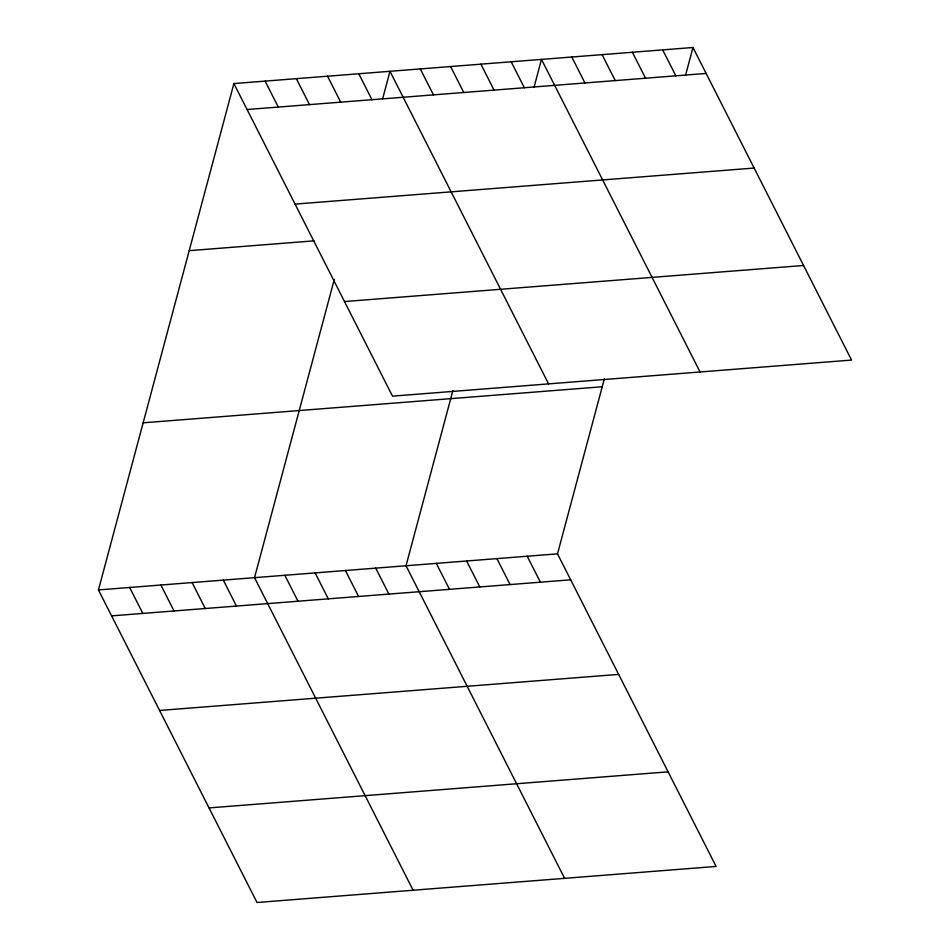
<?xml version="1.0" encoding="UTF-8"?>
<svg xmlns="http://www.w3.org/2000/svg" width="950" height="950" viewBox="0 0 950 950"><rect width="100%" height="100%" fill="white"/><g stroke="black" fill="none" stroke-linecap="round" stroke-linejoin="round"><path stroke-width="1.43" d="M604.414 378.563L557.508 553.85L716.098 866.436L257.022 902.5L98.444 589.926L233.902 83.564L692.977 47.5L851.556 360.074L392.492 396.15L233.902 83.564M334.317 279.395L254.529 577.659L413.108 890.233M382.541 99.156L389.987 71.309L548.577 383.883M452.912 390.462L406.018 565.761L564.597 878.334M534.031 87.258L541.488 59.399L700.067 371.984M685.532 75.347L692.977 47.5M247.071 109.523L706.147 73.447M295.058 204.107L754.134 168.043M189.204 250.669L314.07 240.849M344.506 301.554L803.569 265.489M143.141 422.821L602.217 386.757M98.444 589.926L557.508 553.85M111.601 615.873L570.677 579.809M159.588 710.457L618.664 674.393M209.036 807.916L668.111 771.839M662.684 49.875L675.854 75.834M632.379 52.262L645.549 78.209M602.086 54.637L615.256 80.596M571.781 57.024L584.951 82.971M511.183 61.786L524.352 87.732M480.89 64.161L494.059 90.119M450.585 66.547L463.754 92.494M420.292 68.922L433.461 94.869M358.779 73.756L371.937 99.702M327.56 76.214L340.729 102.161M296.341 78.66L309.51 104.619M527.214 556.237L540.384 582.184M265.121 81.118L278.291 107.065M496.909 558.612L510.079 584.571M466.616 560.999L479.786 586.946M436.311 563.374L449.481 589.321M375.713 568.136L388.883 594.082M345.42 570.523L358.589 596.469M315.127 572.898L328.284 598.844M284.822 575.273L297.991 601.231M223.309 580.106L236.467 606.064M192.09 582.564L205.259 608.511M160.871 585.01L174.04 610.969M129.651 587.468L142.821 613.415"/></g></svg>
